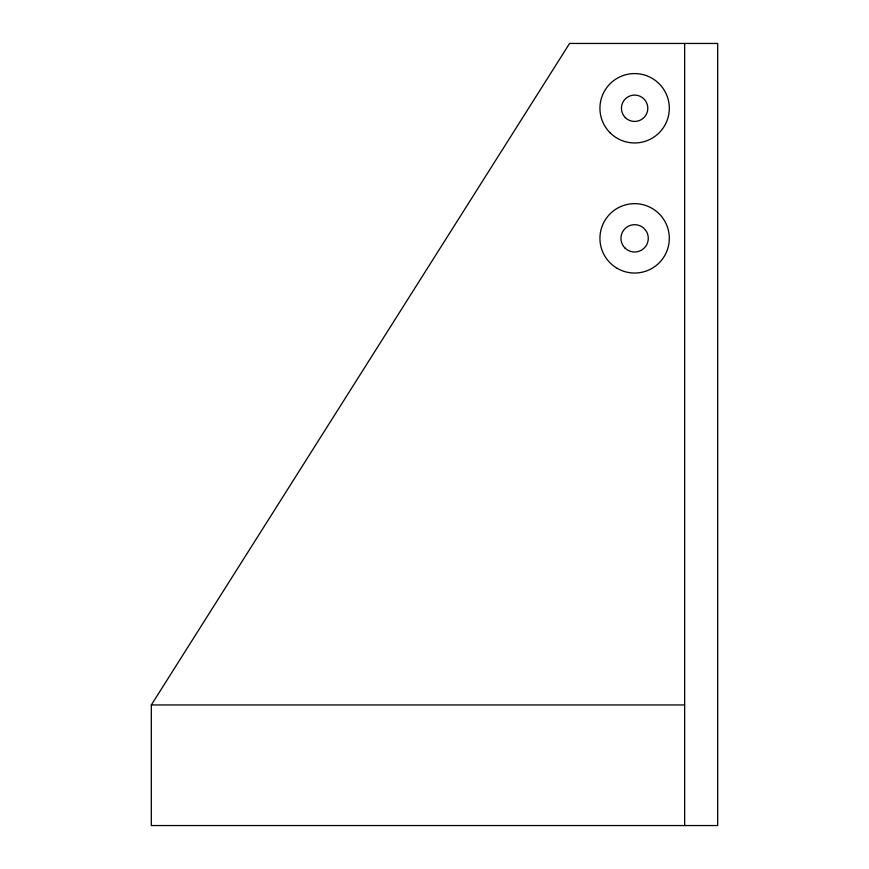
<?xml version="1.0" encoding="UTF-8"?>
<svg xmlns="http://www.w3.org/2000/svg" width="869" height="869" viewBox="0 0 869 869"><rect width="100%" height="100%" fill="white"/><g stroke="black" fill="none" stroke-linecap="round" stroke-linejoin="round"><path stroke-width="1.3" d="M151.315 704.955L569.586 43.45L717.685 43.45L717.685 825.55L151.315 825.55L151.315 704.955L684.653 704.955M684.653 43.45L684.653 825.55M624.963 248.002A13.654 13.654 0 0 0 647.818 241.875A13.654 13.654 0 0 0 631.09 225.147A13.654 13.654 0 0 0 624.963 248.002M625.3 117.597A13.198 13.198 0 0 0 647.362 111.677A13.198 13.198 0 0 0 631.209 95.525A13.198 13.198 0 0 0 625.3 117.597M617.283 268.391A34.695 34.695 0 0 0 669.315 238.345A34.695 34.695 0 0 0 617.283 208.299A34.695 34.695 0 0 0 617.283 268.391M610.092 132.794A34.695 34.695 0 0 0 668.131 117.25A34.695 34.695 0 0 0 625.647 74.756A34.695 34.695 0 0 0 610.092 132.794"/></g></svg>
